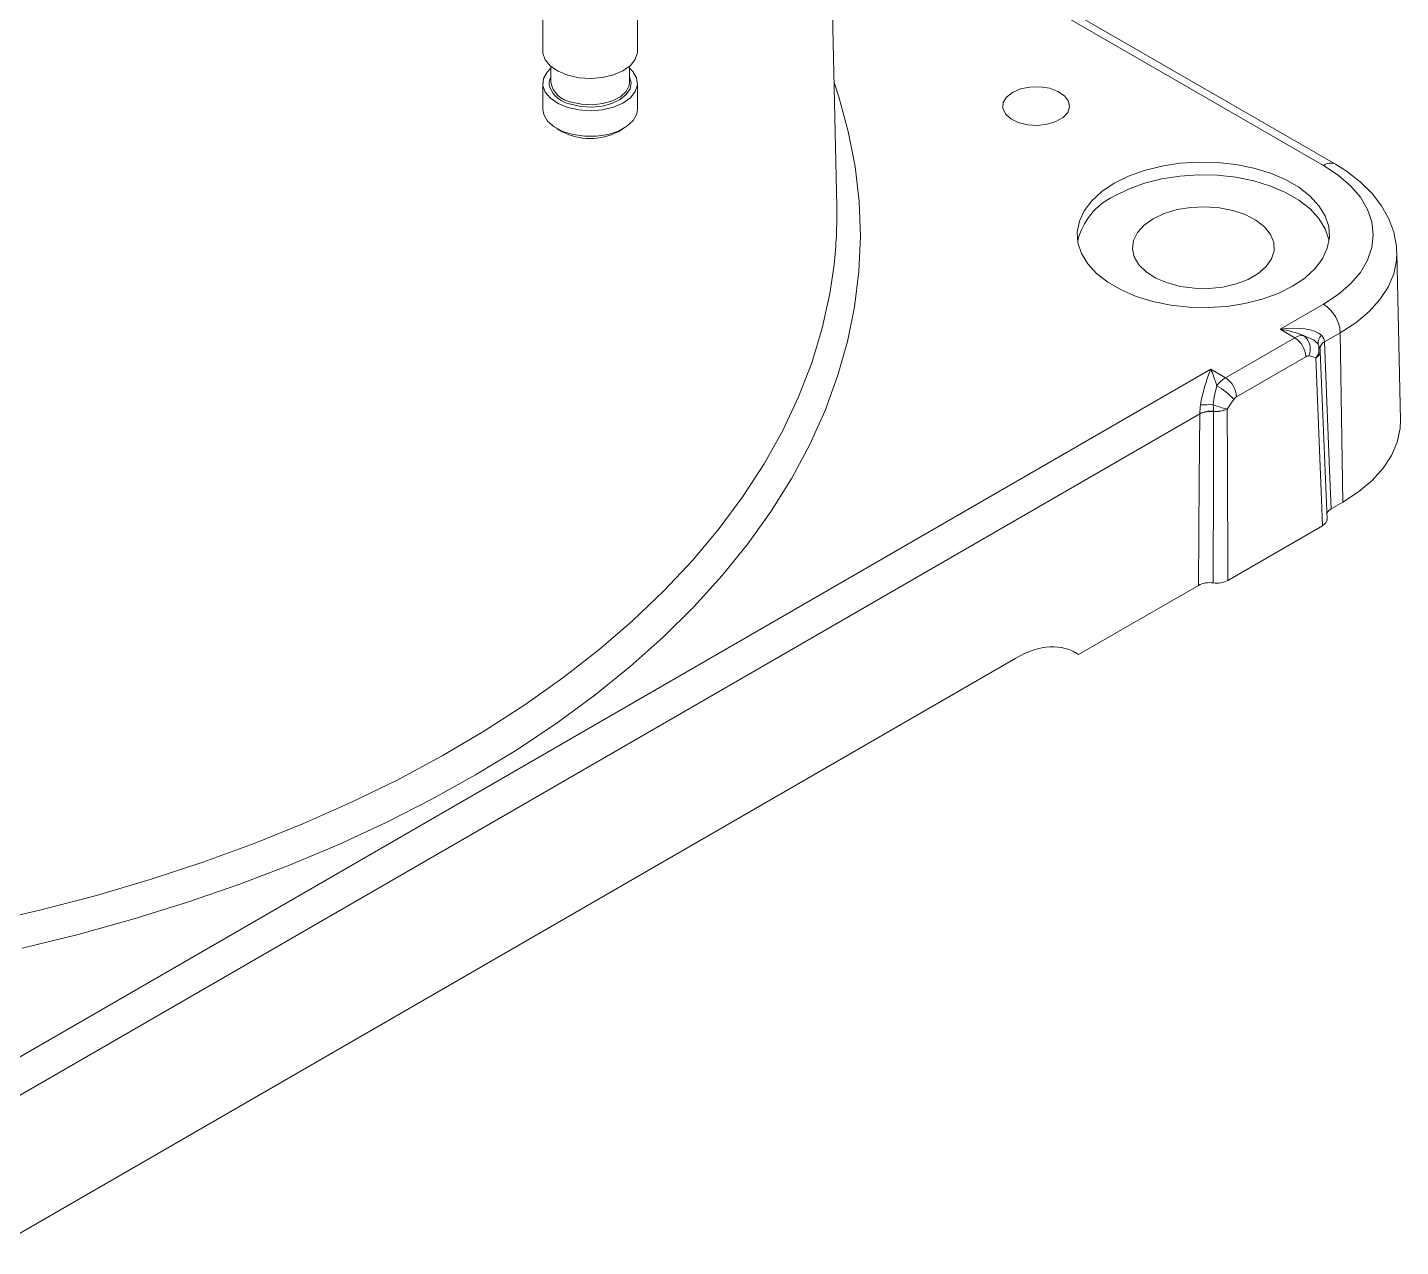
# Model space of a CAD drawing. Header units: millimetres. Extents: x 20 to 768, y 29 to 540.
# Drawn here: x 440 to 474.83, y 35.1 to 66.02 of the extents above; entities that cross this region are included whole.
import ezdxf

# ---------------------------------------------------------------- set-up
doc = ezdxf.new("R2010")
doc.units = ezdxf.units.MM

msp = doc.modelspace()

# ---------------------------------------------------------------- linework, layer by layer
at = {"color": 7, "linetype": 'Continuous', "lineweight": 15}
for p, q in [((460.527768, 61.476665), (460.162363, 78.568911)), ((473.178841, 62.549428), (460.346463, 69.957402)), ((453.073022, 68.6413), (453.073022, 65.416093)), ((455.473023, 65.416093), (455.473023, 68.6413)), ((453.273022, 65.033166), (453.273022, 64.632216)), ((455.273023, 64.632215), (455.273023, 65.033165)), ((453.073022, 64.599553), (453.073022, 63.946319)), ((455.473023, 63.946319), (455.473023, 64.599553)), ((453.424358, 63.456553), (453.565802, 63.374875)), ((454.980244, 63.374876), (455.121688, 63.456554)), ((474.832483, 56.058997), (474.741539, 60.312913)), ((471.777671, 58.36315), (472.878865, 58.998856)), ((472.148816, 58.148893), (471.777671, 58.36315)), ((473.303065, 58.272596), (472.904562, 58.042546)), ((473.367376, 53.980907), (473.303065, 58.272596)), ((470.391404, 57.13436), (472.148816, 58.148893)), ((472.904265, 58.047579), (472.904562, 58.042546)), ((472.43156, 57.667601), (470.674149, 56.653069)), ((472.680469, 57.636426), (472.680446, 57.636974)), ((472.972231, 53.547462), (472.797344, 57.807506)), ((433.311062, 36.15685), (470.020259, 57.348618)), ((470.020259, 57.348618), (470.391404, 57.13436)), ((469.741769, 56.216704), (434.437952, 35.836244)), ((469.741769, 56.216704), (469.741867, 56.221965)), ((470.087395, 56.276398), (470.087405, 56.283551)), ((470.432967, 56.339532), (470.432969, 56.338972)), ((473.069166, 53.808754), (473.367376, 53.980907)), ((470.450817, 51.990603), (472.855258, 53.378658)), ((466.662548, 50.110292), (469.705788, 51.867117)), ((466.662548, 50.110292), (466.492448, 50.208489)), ((465.069067, 50.021186), (439.214592, 35.095716))]:
    msp.add_line(p, q, dxfattribs=at)
at = {"color": 8, "linetype": 'Continuous', "lineweight": 15}
msp.add_line((472.878865, 62.519723), (460.350854, 69.75199), dxfattribs=at)
at = {"color": 7, "linetype": 'Continuous', "lineweight": 15, "flags": 128}
for points in [[(453.706951, 64.805269), (453.461599, 64.905727), (453.26723, 65.038254), (453.13606, 65.194521), (453.076329, 65.364711), (453.073022, 65.416093)], [(455.473023, 65.416093), (455.471438, 65.380484), (455.418446, 65.209553), (455.293486, 65.051597), (455.104405, 64.916545), (454.863086, 64.812882), (454.58469, 64.747121), (454.286711, 64.723393), (453.987872, 64.743191), (453.706951, 64.805269)], [(453.706951, 63.988728), (453.461599, 64.089187), (453.26723, 64.221714), (453.13606, 64.377981), (453.076329, 64.548171), (453.09179, 64.72159), (453.181473, 64.88734), (453.273023, 64.982483)], [(455.273024, 64.982482), (455.352917, 64.90164), (455.449126, 64.737115), (455.471438, 64.563944), (455.418446, 64.393013), (455.293486, 64.235057), (455.104405, 64.100005), (454.863086, 63.996342), (454.58469, 63.930581), (454.286711, 63.906853), (453.987872, 63.926651), (453.706951, 63.988728)], [(455.273023, 64.764459), (455.312479, 64.618972), (455.285767, 64.463002), (455.190039, 64.316338), (455.031817, 64.188974), (454.821885, 64.089591), (454.574547, 64.024961), (454.306663, 63.999488), (454.036485, 64.014909), (453.782428, 64.070171)], [(453.801298, 64.123194), (454.056681, 64.068599), (454.328111, 64.055804), (454.595455, 64.085759), (454.838886, 64.156243), (455.040351, 64.262025), (455.184905, 64.395265), (455.261828, 64.546078), (455.273023, 64.632215)], [(464.985691, 64.371896), (464.835234, 64.254208), (464.75155, 64.116148), (464.742077, 63.969982), (464.807654, 63.828697), (464.942456, 63.704848), (465.134504, 63.609439), (465.366736, 63.550948), (465.618514, 63.534571), (465.867469, 63.561764), (466.091478, 63.63011), (466.270641, 63.733538), (466.389032, 63.862856), (466.436137, 64.006575), (466.407767, 64.151923), (466.306447, 64.285988), (466.141176, 64.396854), (465.92664, 64.474674), (465.681901, 64.512531), (465.428707, 64.507062), (465.189554, 64.458753), (464.985691, 64.371896)], [(453.073022, 63.946319), (453.09692, 63.808758), (453.19313, 63.644231), (453.357192, 63.498687), (453.5788, 63.381268), (453.84403, 63.299354), (454.136213, 63.258091), (454.436994, 63.260071), (454.727471, 63.305172), (454.989395, 63.390557), (455.206304, 63.510864), (455.364573, 63.658532), (455.454255, 63.824283), (455.473023, 63.946319)], [(467.566632, 62.065543), (467.254661, 61.856266), (467.000204, 61.622485), (466.808945, 61.36942), (466.685158, 61.102728), (466.63161, 60.828364), (466.649493, 60.552454), (466.73841, 60.281167), (466.896375, 60.020561), (467.119856, 59.776455), (467.403863, 59.554305), (467.742051, 59.359073), (468.126871, 59.195118), (468.54972, 59.066105), (469.001153, 58.974914), (469.471086, 58.923583), (469.949025, 58.913261), (470.424289, 58.944173), (470.886265, 59.015633), (471.324632, 59.126045), (471.729598, 59.272939), (472.092114, 59.453038), (472.404087, 59.662313), (472.658542, 59.896095), (472.8498, 60.149158), (472.973586, 60.415851), (473.027135, 60.690217), (473.009253, 60.966124), (472.920335, 61.23741), (472.762373, 61.498018), (472.538889, 61.742122), (472.254881, 61.964274), (471.916692, 62.159506), (471.531875, 62.32346), (471.109028, 62.452474), (470.657593, 62.543664), (470.18766, 62.594994), (469.709721, 62.605319), (469.234454, 62.574406), (468.772481, 62.502945), (468.334113, 62.392535), (467.92915, 62.24564), (467.566632, 62.065543)], [(472.878865, 58.998856), (473.250813, 59.243698), (473.564221, 59.514474), (473.813726, 59.806549), (473.995055, 60.114926), (474.105111, 60.434328), (474.142004, 60.75929), (474.105111, 61.084251), (473.995055, 61.403653), (473.813726, 61.71203), (473.564221, 62.004105), (473.250813, 62.274881), (472.878865, 62.519723)], [(474.733377, 60.33521), (474.731769, 60.473457), (474.665031, 60.826594), (474.538534, 61.16796), (474.353705, 61.496021), (474.111022, 61.808819), (473.811368, 62.103161), (473.457478, 62.374691), (473.178841, 62.549428)], [(473.016843, 60.595982), (473.009253, 60.639507), (472.920335, 60.910794), (472.762373, 61.171402), (472.538889, 61.415506), (472.254881, 61.637658), (471.916692, 61.83289), (471.531875, 61.996843), (471.109028, 62.125858), (470.657593, 62.217047), (470.18766, 62.268378), (469.709721, 62.278703), (469.234454, 62.247789), (468.772481, 62.176328), (468.334113, 62.065918), (467.92915, 61.919023), (467.566632, 61.738926)], [(468.556581, 61.167441), (468.326422, 61.004492), (468.157798, 60.818134), (468.057605, 60.615994), (468.02995, 60.406348), (468.075964, 60.197783), (468.19376, 59.998832), (468.378521, 59.817644), (468.62268, 59.661633), (468.916241, 59.537191), (469.247185, 59.449408), (469.601962, 59.401882), (469.966052, 59.396556), (470.324545, 59.433648), (470.662765, 59.511641), (470.966869, 59.62734), (471.224401, 59.77601), (471.42482, 59.951566), (471.559921, 60.146816), (471.624174, 60.353769), (471.614948, 60.563954), (471.532621, 60.768763), (471.380563, 60.959813), (471.164997, 61.129281), (470.894749, 61.270231), (470.580888, 61.376892), (470.23626, 61.444895), (469.874973, 61.471457), (469.511816, 61.455493), (469.161665, 61.397653), (468.838845, 61.300308), (468.556581, 61.167441)], [(472.372386, 58.204171), (472.643972, 58.082252), (472.743649, 57.986045)], [(472.797094, 57.814485), (472.793054, 57.854325), (472.782842, 57.903351)], [(472.904562, 58.042546), (472.930065, 57.392991), (473.031192, 54.794228), (473.069166, 53.808754)], [(472.680446, 57.636974), (472.559581, 57.677442), (472.506455, 57.685815)], [(472.855258, 53.378658), (472.828443, 54.032753), (472.680469, 57.636426)], [(470.082984, 56.450076), (470.103288, 56.651747), (470.168938, 56.932148)], [(470.087405, 56.283551), (470.083541, 56.364223), (470.082984, 56.450076)], [(470.600362, 56.58545), (470.54896, 56.516735), (470.432967, 56.339532)], [(469.705788, 51.867117), (469.727426, 54.536431), (469.741769, 56.216704)], [(470.07835, 51.928874), (470.083656, 54.60011), (470.087395, 56.276398)], [(470.432969, 56.338972), (470.438402, 55.002201), (470.450817, 51.990603)], [(473.367376, 53.980907), (473.768039, 54.241988), (474.111266, 54.529046), (474.392055, 54.837894), (474.60631, 55.164028), (474.750906, 55.502695), (474.823735, 55.848953), (474.832483, 56.058997)], [(473.069166, 53.808754), (473.00951, 53.764761), (472.965938, 53.700722)], [(472.855258, 53.378658), (472.93292, 53.441893), (472.969942, 53.516403), (472.966857, 53.547136)]]:
    msp.add_lwpolyline(points, dxfattribs=at)
at = {"color": 8, "linetype": 'Continuous', "lineweight": 15, "flags": 128}
for points in [[(460.460573, 64.619827), (460.580143, 64.261349), (460.822999, 63.381194), (460.995831, 62.495546), (461.098273, 61.60626), (461.130114, 60.715199), (461.091283, 59.82423), (460.981864, 58.935222), (460.802088, 58.050034), (460.552328, 57.170523), (460.233109, 56.298533), (459.8451, 55.435889), (459.389114, 54.584399), (458.866107, 53.745847), (458.277173, 52.921993), (457.623547, 52.114559), (456.906601, 51.325237), (456.127832, 50.555686), (455.288878, 49.807512), (454.391491, 49.082287), (453.437556, 48.381529), (452.429068, 47.706706), (451.368141, 47.059234), (450.257003, 46.440466), (449.097976, 45.851702), (447.89349, 45.294175), (446.646069, 44.769052), (445.358327, 44.277435), (444.032965, 43.820351), (442.672756, 43.398761), (441.280552, 43.013546), (439.859269, 42.665516)], [(474.741056, 60.330958), (474.732951, 60.106686), (474.661447, 59.766722), (474.519479, 59.434211), (474.309118, 59.114006), (474.033434, 58.810772), (473.696444, 58.528931), (473.303065, 58.272596)], [(438.921133, 43.309847), (440.347716, 43.637144), (441.746502, 44.002243), (443.114487, 44.404358), (444.448734, 44.842628), (445.746375, 45.31611), (447.004628, 45.823789), (448.220787, 46.364574), (449.392243, 46.937303), (450.51648, 47.540747), (451.591083, 48.17361), (452.613745, 48.834533), (453.582269, 49.522097), (454.494577, 50.234825), (455.348709, 50.971186), (456.142831, 51.7296), (456.875237, 52.508438), (457.544356, 53.306028), (458.148749, 54.120656), (458.687118, 54.950573), (459.158311, 55.793997), (459.561309, 56.649119), (459.895253, 57.514099), (460.159424, 58.387082), (460.353254, 59.266192), (460.460342, 59.998551)], [(472.743649, 57.986045), (472.777847, 57.919613), (472.781076, 57.902881)]]:
    msp.add_lwpolyline(points, dxfattribs=at)
at = {"color": 7, "linetype": 'Continuous', "lineweight": 15}
for centre, radius, start, end in [((453.596246, 64.599713), 0.362787, 152.9921658, 196.313893), ((453.894528, 64.74859), 0.632307, 190.605611, 261.5211635), ((454.273022, 64.710977), 1.511731, 242.1070366, 297.8930461), ((468.27502, 60.220223), 1.67579, 115.0063507, 167.0425217), ((449.451484, 61.241325), 11.078784, 353.5592327, 1.2171919), ((472.380093, 58.220515), 0.924439, 3.2296897, 57.3477067), ((472.11886, 57.862082), 0.425794, 335.5452754, 53.45741), ((473.022558, 58.01399), 0.280305, 135.2920226, 185.721543), ((472.665474, 58.031285), 0.239346, 3.9036099, 48.7311416), ((471.815704, 57.629501), 0.617034, 3.5400732, 57.3258371), ((472.404574, 57.867181), 0.359306, 320.1559691, 19.318273), ((470.058292, 56.614969), 0.617034, 3.5400732, 57.3258371), ((469.360235, 55.484038), 1.658621, 41.6097242, 60.8186415), ((471.349632, 56.208693), 1.60782, 171.6535285, 179.5270402), ((470.016442, 52.572122), 3.878525, 89.0169599, 93.8082367), ((470.774846, 58.031221), 1.72589, 246.3672705, 258.5748168), ((470.016611, 55.655802), 0.62462, 83.4930958, 116.1048789), ((470.021167, 55.655042), 0.631989, 83.9838071, 116.2276427), ((470.15258, 56.901934), 0.628923, 264.050853, 296.4761121), ((470.161895, 56.918277), 0.639083, 263.3065625, 295.0974259), ((469.989, 51.31324), 0.622085, 81.742043, 117.081875), ((470.169512, 52.533392), 0.611353, 261.4243412, 297.3957756)]:
    msp.add_arc(centre, radius, start, end, dxfattribs=at)
at = {"color": 8, "linetype": 'Continuous', "lineweight": 15}
for centre, radius, start, end in [((453.915951, 64.784699), 0.726896, 203.2460991, 259.4152502), ((473.053062, 62.290064), 0.28825, 64.1153953, 127.180376), ((472.997437, 57.858579), 0.210718, 116.242059, 175.3919397), ((473.004282, 57.846477), 0.21997, 116.9578785, 169.2426436), ((472.604091, 57.811284), 0.190301, 293.655202, 0.9309511), ((472.588809, 57.824544), 0.20926, 295.9774995, 355.3548699)]:
    msp.add_arc(centre, radius, start, end, dxfattribs=at)
at = {"color": 7, "linetype": 'Continuous', "lineweight": 15}
for centre, major_axis, ratio, start_param, end_param in [((471.777672, 57.873226), (1.128237, 0.199267), 0.422272484, 0.317279299, 1.496353142), ((471.777672, 57.873226), (1.128237, -0.199267), 0.422272484, 1.091750128, 1.645239511), ((472.152519, 57.656831), (0.29601, 0.521912), 0.582398096, 0.227385737, 0.78087512), ((472.435265, 57.502155), (0.095948, 0.175522), 0.592289761, 0.218031732, 0.771521116), ((470.020259, 56.858693), (0.235328, 0.815198), 0.192479765, 0.982724479, 2.161798322), ((470.020259, 56.858693), (-0.235328, 0.815198), 0.192479765, 4.746971445, 5.300460828), ((470.395106, 56.642298), (0.29601, 0.521912), 0.582398096, 0.78087512, 1.334364504), ((470.677852, 56.487622), (0.095948, 0.175522), 0.592289761, 0.771521116, 1.3250105), ((465.106093, 47.550189), (1.459839, 2.621119), 0.587367049, 6.218395453, 7.059464123)]:
    msp.add_ellipse(centre, major_axis=major_axis, ratio=ratio, start_param=start_param, end_param=end_param, dxfattribs=at)

doc.saveas('drawing.dxf')
